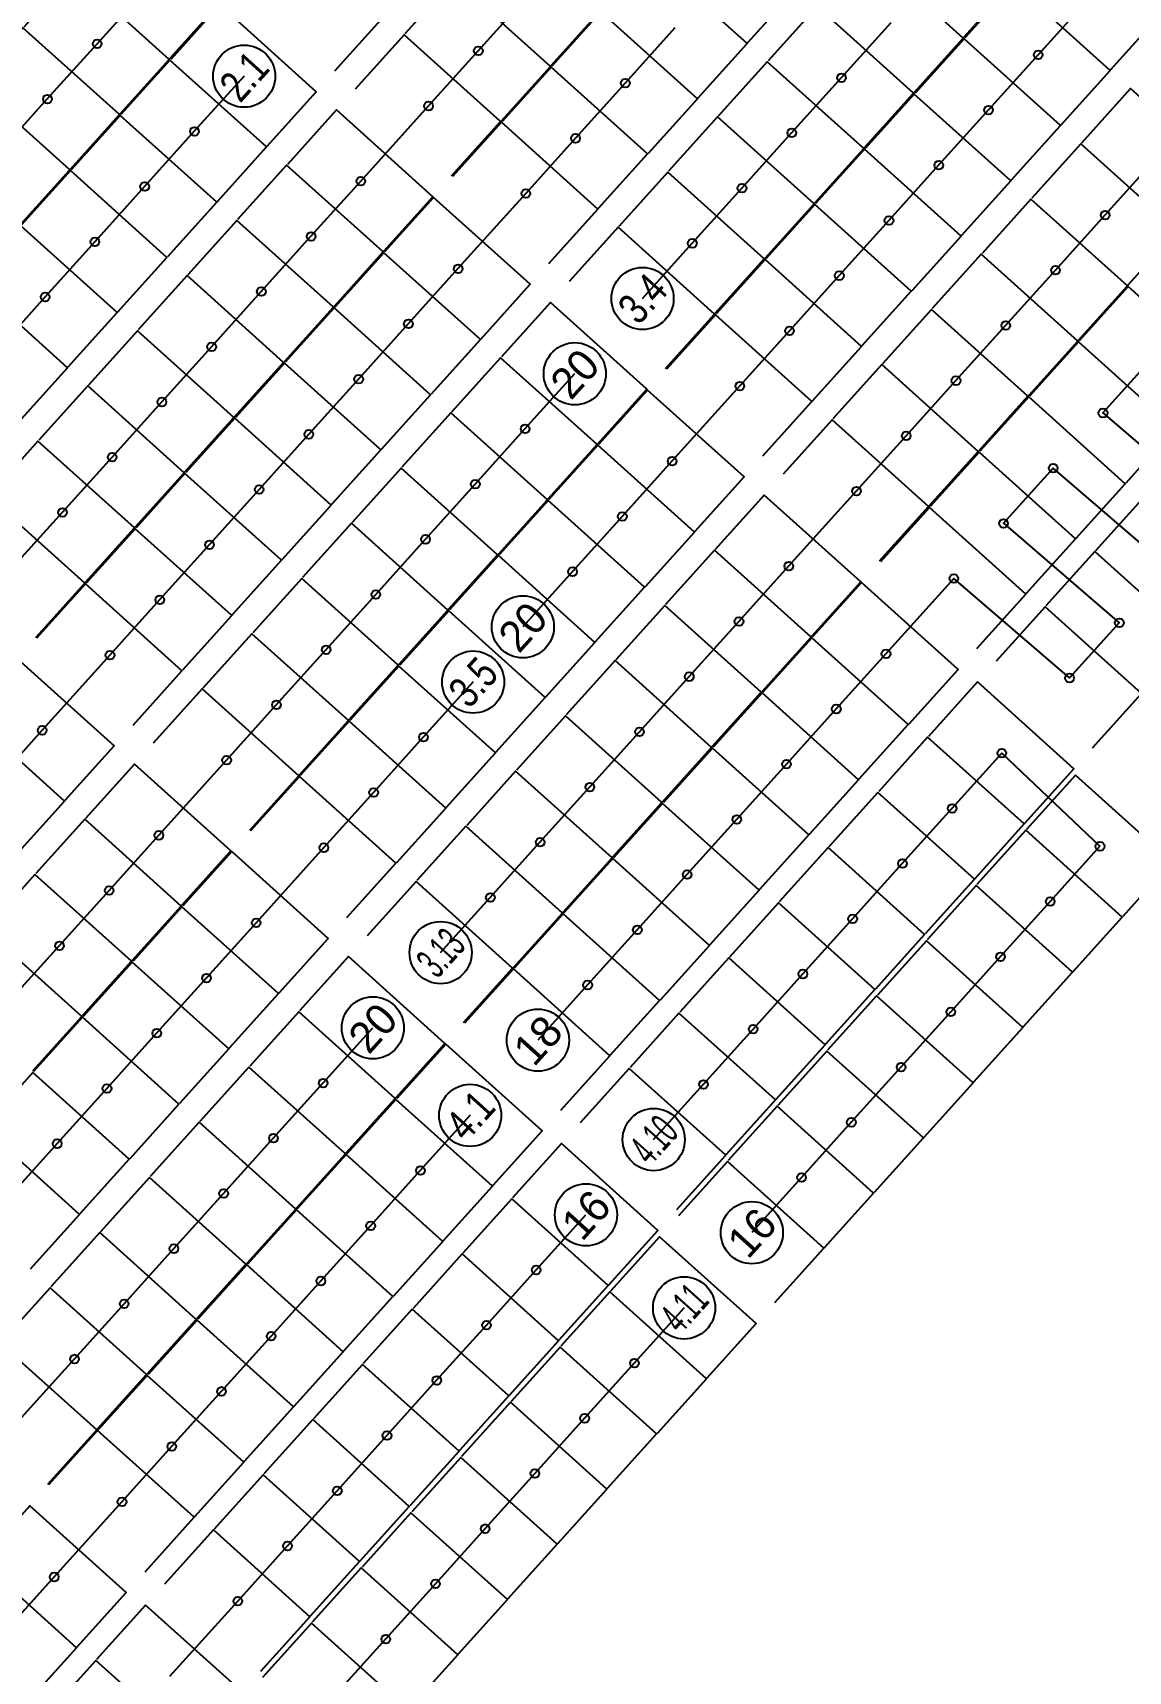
# Model space of a CAD drawing. Header units: millimetres. Extents: x 100467534408 to 100467536215, y 22466358354 to 22466358689.
# Drawn here: x 100467535244.49 to 100467535263.95, y 22466358507.89 to 22466358536.99 of the extents above; entities that cross this region are included whole.
import ezdxf
from ezdxf.enums import TextEntityAlignment as Align

# ---------------------------------------------------------------- set-up
doc = ezdxf.new("R2010")
doc.units = ezdxf.units.MM
doc.header["$LTSCALE"] = 25.4
doc.layers.add('component', color=7, linetype='CONTINUOUS', true_color=0xffffff)
doc.layers.add('strings', color=7, linetype='CONTINUOUS', true_color=0xffffff)
doc.layers.add('Default', color=7, linetype='CONTINUOUS')

# ---------------------------------------------------------------- blocks, each defined once
blk = doc.blocks.new('component')
at = {"layer": 'component', "color": 253, "true_color": 0xa5a5a5}
for points in [[(95.4307, 26.9572), (97.1098, 28.8209), (93.8029, 31.7964), (92.1238, 29.933)], [(102.841, 27.142), (104.52, 29.0057), (101.2131, 31.9812), (99.5341, 30.1175)], [(75.6177, 26.4104), (77.2969, 28.2741), (73.9898, 31.2496), (72.3108, 29.386)], [(88.6862, 26.1735), (90.3652, 28.037), (87.0583, 31.0125), (85.3793, 29.149)], [(81.2759, 25.9888), (82.9549, 27.8522), (79.6481, 30.8277), (77.969, 28.9643)], [(107.8805, 26.0338), (109.5597, 27.8974), (106.2528, 30.873), (104.5736, 29.0093)], [(93.7258, 25.0651), (95.4049, 26.9288), (92.098, 29.9043), (90.4188, 28.0406)], [(101.1361, 25.2499), (102.8152, 27.1135), (99.5083, 30.089), (97.829, 28.2254)], [(73.9128, 24.5183), (75.5919, 26.382), (72.285, 29.3575), (70.6059, 27.4938)], [(86.9813, 24.2812), (88.6604, 26.1448), (85.3535, 29.1204), (83.6744, 27.2567)], [(106.1756, 24.1417), (107.8549, 26.0051), (104.5478, 28.9806), (102.8687, 27.1172)], [(78.9525, 23.4099), (80.6315, 25.2736), (77.3246, 28.2491), (75.6454, 26.3854)], [(99.4313, 23.3577), (101.1103, 25.2214), (97.8034, 28.1969), (96.1242, 26.3333)], [(92.0208, 23.173), (93.7, 25.0366), (90.3931, 28.0121), (88.7139, 26.1485)], [(72.2079, 22.6262), (73.887, 24.4896), (70.5801, 27.4652), (68.901, 25.6017)], [(85.2764, 22.3891), (86.9555, 24.2527), (83.6486, 27.2282), (81.9693, 25.3646)], [(104.4707, 22.2495), (106.1498, 24.113), (102.8429, 27.0885), (101.1638, 25.2251)], [(77.2474, 21.5178), (78.9267, 23.3814), (75.6198, 26.3569), (73.9405, 24.4933)], [(90.3159, 21.2809), (91.9952, 23.1443), (88.6881, 26.1198), (87.009, 24.2564)], [(97.7262, 21.4656), (99.4054, 23.3291), (96.0986, 26.3046), (94.4193, 24.4411)], [(70.5031, 20.7339), (72.1821, 22.5975), (68.8752, 25.573), (67.196, 23.7094)], [(110.1762, 20.542), (111.8554, 22.4056), (108.5483, 25.3811), (106.8693, 23.5175)], [(102.7659, 20.3572), (104.4449, 22.2209), (101.138, 25.1964), (99.459, 23.3327)], [(75.5426, 19.6256), (77.2218, 21.4893), (73.9147, 24.4648), (72.2357, 22.6012)], [(82.9528, 19.8104), (84.6321, 21.6741), (81.3252, 24.6496), (79.6459, 22.7859)], [(88.6111, 19.3885), (90.2901, 21.2522), (86.9832, 24.2277), (85.3042, 22.364)], [(96.0213, 19.5733), (97.7006, 21.4369), (94.3935, 24.4125), (92.7144, 22.5488)], [(101.061, 18.4651), (102.7401, 20.3287), (99.4332, 23.3042), (97.7539, 21.4406)], [(108.4713, 18.6498), (110.1503, 20.5135), (106.8434, 23.489), (105.1644, 21.6254)], [(73.8377, 17.7335), (75.5167, 19.597), (72.2099, 22.5725), (70.5308, 20.709)], [(81.248, 17.9183), (82.9272, 19.7817), (79.6201, 22.7573), (77.9411, 20.8938)], [(94.3165, 17.6812), (95.9955, 19.5448), (92.6886, 22.5203), (91.0096, 20.6567)], [(86.2876, 16.8099), (87.9667, 18.6735), (84.6598, 21.649), (82.9807, 19.7854)], [(99.3562, 16.5729), (101.0352, 18.4364), (97.7283, 21.4119), (96.0491, 19.5485)], [(106.7664, 16.7577), (108.4455, 18.6212), (105.1386, 21.5967), (103.4593, 19.7332)], [(79.5431, 16.0262), (81.2222, 17.8896), (77.9153, 20.8651), (76.2362, 19.0017)], [(72.1328, 15.8412), (73.8119, 17.7048), (70.505, 20.6804), (68.8259, 18.8167)], [(92.6116, 15.789), (94.2907, 17.6527), (90.9838, 20.6282), (89.3047, 18.7646)], [(84.5828, 14.9177), (86.2618, 16.7814), (82.9549, 19.7569), (81.2757, 17.8933)], [(105.0616, 14.8656), (106.7406, 16.729), (103.4337, 19.7046), (101.7545, 17.8411)], [(97.6511, 14.6808), (99.3303, 16.5443), (96.0233, 19.5198), (94.3442, 17.6563)], [(70.428, 13.9491), (72.107, 15.8127), (68.8001, 18.7882), (67.1209, 16.9246)], [(77.8382, 14.1338), (79.5173, 15.9975), (76.2104, 18.973), (74.5313, 17.1093)], [(110.101, 13.7572), (111.7801, 15.6208), (108.4732, 18.5963), (106.7942, 16.7327)], [(90.2882, 13.2104), (91.9672, 15.0738), (88.6604, 18.0494), (86.9811, 16.1859)], [(82.8777, 13.0256), (84.557, 14.8891), (81.2501, 17.8646), (79.5708, 16.0011)], [(95.9462, 12.7885), (97.6255, 14.6521), (94.3184, 17.6277), (92.6393, 15.764)], [(103.3565, 12.9733), (105.0358, 14.8369), (101.7287, 17.8124), (100.0496, 15.9488)], [(76.1334, 12.2417), (77.8124, 14.1053), (74.5055, 17.0809), (72.8263, 15.2172)], [(108.3962, 11.865), (110.0752, 13.7285), (106.7684, 16.704), (105.0893, 14.8406)], [(81.1729, 11.1335), (82.8521, 12.9969), (79.545, 15.9725), (77.866, 14.109)], [(88.5831, 11.3182), (90.2624, 13.1817), (86.9555, 16.1572), (85.2762, 14.2938)], [(101.6516, 11.0811), (103.3309, 12.9448), (100.0238, 15.9203), (98.3447, 14.0566)], [(74.4285, 10.3496), (76.1076, 12.213), (72.8007, 15.1885), (71.1214, 13.3251)], [(93.6228, 10.2098), (95.3019, 12.0735), (91.995, 15.049), (90.3159, 13.1854)], [(106.6913, 9.9729), (108.3704, 11.8364), (105.0635, 14.8119), (103.3842, 12.9484)], [(79.468, 9.2412), (81.1471, 11.1048), (77.8402, 14.0803), (76.1611, 12.2167)], [(86.8783, 9.4259), (88.5575, 11.2896), (85.2504, 14.2651), (83.5714, 12.4014)], [(99.9468, 9.189), (101.6258, 11.0525), (98.3189, 14.0282), (96.6399, 12.1645)], [(72.7234, 8.4574), (74.4027, 10.3209), (71.0956, 13.2964), (69.4166, 11.433)], [(91.9179, 8.3177), (93.597, 10.1812), (90.2901, 13.1567), (88.6109, 11.2932)], [(104.9865, 8.0806), (106.6655, 9.9442), (103.3586, 12.9198), (101.6794, 11.0561)], [(85.1734, 7.5338), (86.8525, 9.3974), (83.5456, 12.373), (81.8665, 10.5093)], [(77.7631, 7.349), (79.4422, 9.2127), (76.1353, 12.1882), (74.4562, 10.3245)], [(71.0186, 6.5651), (72.6978, 8.4288), (69.3908, 11.4043), (67.7117, 9.5406)], [(90.2131, 6.4256), (91.8921, 8.289), (88.5853, 11.2645), (86.906, 9.4011)], [(97.6234, 6.6103), (99.3024, 8.4738), (95.9955, 11.4493), (94.3165, 9.5859)], [(110.6618, 6.5645), (112.3408, 8.4282), (109.0339, 11.4037), (107.3547, 9.54)], [(103.2814, 6.1885), (104.9606, 8.0521), (101.6536, 11.0276), (99.9745, 9.164)], [(76.0583, 5.4569), (77.7373, 7.3203), (74.4304, 10.2959), (72.7512, 8.4324)], [(83.4685, 5.6417), (85.1476, 7.5051), (81.8407, 10.4808), (80.1617, 8.6172)], [(95.9185, 4.718), (97.5976, 6.5817), (94.2907, 9.5572), (92.6114, 7.6935)], [(88.508, 4.5333), (90.1873, 6.3969), (86.8802, 9.3724), (85.2011, 7.5088)], [(108.9567, 4.6724), (110.636, 6.5358), (107.3291, 9.5115), (105.6498, 7.6479)], [(81.7637, 3.7495), (83.4427, 5.613), (80.1358, 8.5885), (78.4566, 6.7251)], [(100.958, 3.6098), (102.637, 5.4734), (99.3302, 8.4488), (97.6511, 6.5853)], [(74.3532, 3.5648), (76.0325, 5.4282), (72.7256, 8.4037), (71.0463, 6.5401)], [(86.8032, 2.6411), (88.4824, 4.5048), (85.1753, 7.4803), (83.4963, 5.6166)], [(94.2134, 2.8259), (95.8927, 4.6895), (92.5858, 7.6651), (90.9065, 5.8014)], [(107.2519, 2.7802), (108.9311, 4.6437), (105.624, 7.6192), (103.945, 5.7558)], [(80.0586, 1.8572), (81.7379, 3.7209), (78.431, 6.6964), (76.7517, 4.8327)], [(99.2531, 1.7177), (100.9322, 3.5811), (97.6253, 6.5566), (95.9462, 4.6932)], [(72.0298, 0.9859), (73.7091, 2.8496), (70.402, 5.8251), (68.7229, 3.9614)], [(92.5086, 0.9338), (94.1878, 2.7974), (90.8807, 5.7729), (89.2017, 3.9093)], [(85.0983, 0.749), (86.7774, 2.6124), (83.4705, 5.5882), (81.7914, 3.7245)], [(78.3538, -0.0349), (80.033, 1.8287), (76.7259, 4.8042), (75.0469, 2.9406)], [(97.5483, -0.1747), (99.2273, 1.689), (95.9204, 4.6645), (94.2412, 2.8009)], [(104.9284, 0.2014), (106.6075, 2.065), (103.3006, 5.0406), (101.6215, 3.1769)], [(70.3249, -0.9062), (72.004, 0.9574), (68.6971, 3.933), (67.018, 2.0693)], [(83.3934, -1.1431), (85.0725, 0.7203), (81.7656, 3.6958), (80.0865, 1.8324)], [(90.8037, -0.9584), (92.4828, 0.9051), (89.1759, 3.8806), (87.4968, 2.0171)], [(103.2236, -1.6907), (104.9026, 0.1729), (101.5957, 3.1484), (99.9165, 1.2848)], [(95.8434, -2.0668), (97.5225, -0.2031), (94.2156, 2.7724), (92.5363, 0.9087)], [(76.0303, -2.6136), (77.7094, -0.7499), (74.4025, 2.2256), (72.7234, 0.3619)], [(81.6886, -3.0355), (83.3676, -1.1718), (80.0607, 1.8037), (78.3815, -0.0599)], [(89.0989, -2.8507), (90.7779, -0.9871), (87.471, 1.9885), (85.792, 0.1248)], [(108.2933, -2.9903), (109.9725, -1.1269), (106.6654, 1.8486), (104.9864, -0.0148)], [(101.5187, -3.5829), (103.1978, -1.7192), (99.8909, 1.2563), (98.2116, -0.6073)], [(94.1383, -3.9589), (95.8176, -2.0955), (92.5105, 0.8803), (90.8314, -0.9834)], [(74.3255, -4.5057), (76.0045, -2.6423), (72.6976, 0.3333), (71.0186, -1.5302)], [(87.394, -4.7428), (89.073, -2.8792), (85.7661, 0.0963), (84.0869, -1.7673)], [(106.5884, -4.8827), (108.2675, -3.019), (104.9606, -0.0435), (103.2815, -1.9071)], [(79.365, -5.6141), (81.0442, -3.7505), (77.7373, -0.775), (76.0581, -2.6386)], [(92.4335, -5.851), (94.1127, -3.9876), (90.8056, -1.0121), (89.1266, -2.8755)], [(99.8137, -5.475), (101.4929, -3.6115), (98.1858, -0.636), (96.5068, -2.4995)], [(72.6206, -6.398), (74.2997, -4.5344), (70.9928, -1.5589), (69.3135, -3.4225)], [(85.6889, -6.635), (87.3682, -4.7715), (84.0613, -1.7958), (82.382, -3.6594)], [(104.8835, -6.7748), (106.5626, -4.9112), (103.2557, -1.9356), (101.5767, -3.7993)], [(77.6601, -7.5062), (79.3394, -5.6426), (76.0323, -2.6671), (74.3532, -4.5307)], [(98.1088, -7.3673), (99.788, -5.5037), (96.481, -2.5281), (94.8019, -4.3918)], [(90.7286, -7.7434), (92.4077, -5.8797), (89.1008, -2.9042), (87.4217, -4.7678)], [(70.9156, -8.2902), (72.5948, -6.4265), (69.2879, -3.451), (67.6087, -5.3146)], [(103.1787, -8.6669), (104.8577, -6.8033), (101.5508, -3.8278), (99.8716, -5.6914)], [(83.3655, -9.2136), (85.0448, -7.3502), (81.7377, -4.3746), (80.0586, -6.2381)], [(96.4039, -9.2594), (98.083, -7.3958), (94.7761, -4.4203), (93.097, -6.2839)], [(75.9552, -9.3984), (77.6343, -7.5349), (74.3274, -4.5594), (72.6483, -6.4229)], [(89.0237, -9.6355), (90.7028, -7.7719), (87.3959, -4.7963), (85.7168, -6.66)], [(101.4738, -10.5591), (103.1529, -8.6956), (99.846, -5.7201), (98.1667, -7.5835)], [(74.2504, -11.2907), (75.9294, -9.4271), (72.6225, -6.4515), (70.9435, -8.3152)], [(81.6607, -11.1059), (83.3397, -9.2423), (80.0328, -6.2668), (78.3538, -8.1304)], [(94.6991, -11.1516), (96.3781, -9.2879), (93.0712, -6.3124), (91.3922, -8.1761)], [(86.7003, -12.2142), (88.3794, -10.3505), (85.0725, -7.375), (83.3932, -9.2386)], [(99.7688, -12.4514), (101.448, -10.5877), (98.1409, -7.6122), (96.4619, -9.4759)], [(72.5455, -13.1828), (74.2246, -11.3192), (70.9177, -8.3437), (69.2384, -10.2073)], [(79.9558, -12.9981), (81.6348, -11.1344), (78.328, -8.1589), (76.6489, -10.0225)], [(92.9942, -13.0437), (94.6733, -11.1803), (91.3664, -8.2047), (89.6871, -10.0682)], [(84.9953, -14.1063), (86.6745, -12.2428), (83.3676, -9.2673), (81.6884, -11.1308)], [(98.0639, -14.3435), (99.7431, -12.4799), (96.4361, -9.5043), (94.757, -11.368)], [(78.2509, -14.8902), (79.93, -13.0266), (76.6231, -10.0512), (74.9438, -11.9147)], [(70.8405, -15.075), (72.5197, -13.2115), (69.2126, -10.236), (67.5336, -12.0994)], [(83.2904, -15.9986), (84.9697, -14.135), (81.6626, -11.1594), (79.9835, -13.0231)], [(90.6706, -15.6226), (92.3498, -13.7589), (89.043, -10.7834), (87.3637, -12.647)], [(96.359, -16.2356), (98.0381, -14.372), (94.7312, -11.3965), (93.0521, -13.2601)], [(76.5459, -16.7823), (78.2251, -14.9189), (74.9182, -11.9434), (73.239, -13.8068)], [(88.9657, -17.5147), (90.645, -15.651), (87.3379, -12.6755), (85.6588, -14.5392)], [(81.5855, -17.8907), (83.2646, -16.0271), (79.9577, -13.0516), (78.2787, -14.9152)], [(74.841, -18.6747), (76.5203, -16.811), (73.2132, -13.8355), (71.5341, -15.6991)], [(94.0356, -18.8143), (95.7147, -16.9508), (92.4078, -13.9753), (90.7285, -15.8388)], [(87.2609, -19.4068), (88.9399, -17.5432), (85.633, -14.5676), (83.954, -16.4313)], [(79.8807, -19.7829), (81.5597, -17.9194), (78.2529, -14.9437), (76.5736, -16.8073)], [(73.1361, -20.5668), (74.8152, -18.7031), (71.5083, -15.7276), (69.8292, -17.5913)], [(92.3308, -20.7066), (94.0098, -18.843), (90.7029, -15.8675), (89.0237, -17.7311)], [(78.1758, -21.675), (79.8549, -19.8115), (76.548, -16.836), (74.8687, -18.6995)], [(85.556, -21.2989), (87.2351, -19.4355), (83.9282, -16.46), (82.2489, -18.3234)], [(71.4313, -22.4589), (73.1103, -20.5955), (69.8034, -17.6199), (68.1244, -19.4834)], [(90.6257, -22.5988), (92.3049, -20.7351), (88.9979, -17.7596), (87.3188, -19.6232)], [(83.8511, -23.1913), (85.5302, -21.3276), (82.2233, -18.3521), (80.5441, -20.2157)], [(76.4708, -23.5673), (78.15, -21.7037), (74.8429, -18.7282), (73.1639, -20.5918)], [(88.9208, -24.4909), (90.5999, -22.6272), (87.293, -19.6517), (85.6139, -21.5154)], [(74.7659, -25.4595), (76.445, -23.5958), (73.1381, -20.6203), (71.459, -22.4839)], [(82.1461, -25.0834), (83.8253, -23.2198), (80.5182, -20.2442), (78.8392, -22.1079)], [(87.216, -26.383), (88.895, -24.5196), (85.5881, -21.544), (83.9091, -23.4075)], [(80.4412, -26.9755), (82.1205, -25.1121), (78.8134, -22.1364), (77.1343, -24)], [(72.4425, -28.0381), (74.1215, -26.1747), (70.8146, -23.1991), (69.1356, -25.0626)], [(85.5111, -28.2753), (87.1902, -26.4117), (83.8833, -23.4362), (82.204, -25.2998)], [(78.7364, -28.8677), (80.4154, -27.0042), (77.1085, -24.0287), (75.4295, -25.8921)], [(70.7376, -29.9302), (72.4167, -28.0668), (69.1098, -25.0913), (67.4305, -26.9547)], [(83.8061, -30.1675), (85.4853, -28.3038), (82.1784, -25.3283), (80.4992, -27.1919)], [(76.4129, -31.4465), (78.092, -29.5829), (74.7851, -26.6073), (73.1059, -28.471)], [(82.1012, -32.0596), (83.7804, -30.1961), (80.4734, -27.2206), (78.7943, -29.0841)], [(74.7079, -33.3386), (76.3871, -31.475), (73.0802, -28.4995), (71.401, -30.3631)]]:
    blk.add_lwpolyline(points, close=True, dxfattribs=at)
blk = doc.blocks.new('left-string')
at = {"layer": 'Default', "color": 132, "true_color": 0x0fc6c2}
for centre in [(73.1235, 26.9157), (71.4186, 25.0234)]:
    blk.add_circle(centre, 0.15, dxfattribs=at)
at = {"layer": 'Default', "color": 200, "true_color": 0xb62bf7}
for centre in [(86.192, 26.6785), (91.2316, 25.5703), (84.4871, 24.7864), (76.4582, 23.9151), (89.5266, 23.6781), (74.7532, 22.023), (82.1636, 22.2077), (87.8218, 21.7859), (73.0484, 20.1308), (80.4587, 20.3155), (85.4984, 19.2072), (78.7538, 18.4234), (71.3435, 18.2385), (83.7935, 17.3151), (77.0489, 16.5312), (82.0885, 15.4229), (75.3441, 14.639), (80.3835, 13.5307), (73.6392, 12.7468), (78.6787, 11.6385), (71.9341, 10.8547), (76.9738, 9.7464), (75.269, 7.8541), (73.564, 5.962), (71.2405, 3.3833)]:
    blk.add_circle(centre, 0.15, dxfattribs=at)
at = {"layer": 'Default', "color": 30, "true_color": 0xec6f1a}
for centre in [(105.3863, 26.5389), (98.642, 25.7551), (103.6814, 24.6468), (96.937, 23.8629), (101.9766, 22.7545), (95.232, 21.9706), (100.2717, 20.8624), (107.682, 21.0472), (93.5272, 20.0785), (98.5669, 18.9702), (105.9771, 19.155), (104.2723, 17.2628), (96.8618, 17.0781), (95.1569, 15.1858), (102.5672, 15.3706), (107.6069, 14.2623), (87.7939, 13.7155), (100.8623, 13.4785), (92.8335, 12.6072), (105.902, 12.3702), (86.089, 11.8233), (99.1575, 11.5863), (91.1286, 10.715), (104.1972, 10.4779), (84.3841, 9.9311), (96.8341, 9.0076), (89.4238, 8.8228), (102.4921, 8.5858), (82.6792, 8.039), (95.1292, 7.1154), (108.1675, 7.0697), (80.9744, 6.1468), (100.1687, 6.007), (93.4242, 5.2232), (106.4626, 5.1775), (79.2694, 4.2545), (98.4638, 4.1149), (91.7193, 3.3311), (84.309, 3.1463), (77.5645, 2.3624), (96.759, 2.2227), (82.6041, 1.2541), (90.0144, 1.4389), (95.0541, 0.3306), (75.2411, -0.2162), (80.8993, -0.6381), (88.3096, -0.4534), (93.349, -1.5616), (73.5362, -2.1085), (86.6047, -2.3455), (78.5758, -3.2168), (91.6442, -3.4538), (71.8313, -4.0007), (76.8708, -5.1089), (89.9393, -5.346), (75.1659, -7.0011), (73.4611, -8.8934), (80.8714, -8.7086), (71.7562, -10.7855), (79.1665, -10.6007), (77.4616, -12.493), (75.7567, -14.3851), (74.0517, -16.2773), (72.3468, -18.1694)]:
    blk.add_circle(centre, 0.15, dxfattribs=at)
at = {"layer": 'Default', "color": 180, "true_color": 0x5531eb}
for centre in [(104.1392, 2.5987), (102.4343, 0.7066), (107.504, -0.5931), (100.7294, -1.1855), (105.7991, -2.4853), (99.0244, -3.0777), (104.0943, -4.3775), (97.3195, -4.97), (102.3894, -6.2696), (95.6146, -6.8621), (100.6845, -8.1618), (93.9098, -8.7542), (98.9794, -10.054), (84.2061, -11.709), (97.2746, -11.9462), (82.5011, -13.6013), (88.1764, -15.1173), (80.7963, -15.4934), (79.0914, -17.3855), (86.4716, -17.0095), (91.5415, -18.3093), (84.7667, -18.9017), (77.3865, -19.2778), (89.8364, -20.2014), (83.0618, -20.7939), (75.6815, -21.17), (88.1315, -22.0935), (73.9766, -23.0621), (81.3568, -22.6861), (86.4267, -23.9858), (79.6519, -24.5782), (71.6532, -25.6409), (84.7218, -25.878), (77.9471, -26.4704), (83.0168, -27.7701)]:
    blk.add_circle(centre, 0.15, dxfattribs=at)
at = {"layer": 'strings', "color": 132, "true_color": 0x0fc6c2, "flags": 128}
blk.add_lwpolyline([(69.7102, 23.1344), (71.4151, 25.0266), (71.4151, 25.0266), (73.12, 26.9188), (73.12, 26.9188), (74.8248, 28.811)], dxfattribs=at)
at = {"layer": 'strings', "color": 200, "true_color": 0xb62bf7, "flags": 128}
for points in [[(70.2258, 8.9656), (71.9306, 10.8579), (71.9306, 10.8579), (73.6357, 12.75), (73.6357, 12.75), (75.3406, 14.6422), (75.3406, 14.6422), (77.0454, 16.5343), (77.0454, 16.5343), (78.7503, 18.4266), (78.7503, 18.4266), (80.4551, 20.3187), (80.4551, 20.3187), (82.1601, 22.2109), (82.1601, 22.2109), (84.4836, 24.7896), (84.4836, 24.7896), (86.1885, 26.6817), (86.1885, 26.6817), (87.8933, 28.5739)], [(92.933, 27.4656), (91.2281, 25.5735), (91.2281, 25.5735), (89.5231, 23.6813), (89.5231, 23.6813), (87.8182, 21.789), (87.8182, 21.789), (85.4948, 19.2104), (85.4948, 19.2104), (83.79, 17.3183), (83.79, 17.3183), (82.085, 15.426), (82.085, 15.426), (80.38, 13.5339), (80.38, 13.5339), (78.6752, 11.6417), (78.6752, 11.6417), (76.9703, 9.7495), (76.9703, 9.7495), (75.2654, 7.8573), (75.2654, 7.8573), (73.5605, 5.9652), (73.5605, 5.9652), (71.237, 3.3864), (71.237, 3.3864), (69.5321, 1.4943)], [(78.1597, 25.8104), (76.4547, 23.9183), (76.4547, 23.9183), (74.7497, 22.0262), (74.7497, 22.0262), (73.0449, 20.1339), (73.0449, 20.1339), (71.34, 18.2417), (71.34, 18.2417), (69.6351, 16.3496)]]:
    blk.add_lwpolyline(points, dxfattribs=at)
at = {"layer": 'strings', "color": 30, "true_color": 0xec6f1a, "flags": 128}
for points in [[(91.8188, 18.1896), (93.5236, 20.0817), (93.5236, 20.0817), (95.2285, 21.9738), (95.2285, 21.9738), (96.9335, 23.866), (96.9335, 23.866), (98.6384, 25.7583), (98.6384, 25.7583), (100.3433, 27.6504)], [(107.0877, 28.4343), (105.3828, 26.5421), (105.3828, 26.5421), (103.6779, 24.65), (103.6779, 24.65), (101.9731, 22.7577), (101.9731, 22.7577), (100.2682, 20.8656), (100.2682, 20.8656), (98.5633, 18.9734), (98.5633, 18.9734), (96.8583, 17.0812), (96.8583, 17.0812), (95.1534, 15.189), (95.1534, 15.189), (92.83, 12.6104), (92.83, 12.6104), (91.1251, 10.7181), (91.1251, 10.7181), (89.4203, 8.826), (89.4203, 8.826), (87.7152, 6.9338)], [(84.8962, -4.2344), (86.6012, -2.3423), (86.6012, -2.3423), (88.306, -0.4502), (88.306, -0.4502), (90.0109, 1.4421), (90.0109, 1.4421), (91.7158, 3.3343), (91.7158, 3.3343), (93.4207, 5.2264), (93.4207, 5.2264), (95.1257, 7.1185), (95.1257, 7.1185), (96.8305, 9.0108), (96.8305, 9.0108), (99.154, 11.5895), (99.154, 11.5895), (100.8588, 13.4816), (100.8588, 13.4816), (102.5637, 15.3738), (102.5637, 15.3738), (104.2687, 17.266), (104.2687, 17.266), (105.9736, 19.1581), (105.9736, 19.1581), (107.6785, 21.0504), (107.6785, 21.0504), (109.3833, 22.9425)], [(109.3082, 16.1577), (107.6034, 14.2655), (107.6034, 14.2655), (111.5738, 10.8572)], [(109.869, 8.965), (105.8985, 12.3733), (105.8985, 12.3733), (104.1936, 10.4811), (104.1936, 10.4811), (108.164, 7.0729), (108.164, 7.0729), (106.459, 5.1807), (106.459, 5.1807), (102.4886, 8.589), (102.4886, 8.589), (100.1652, 6.0102), (100.1652, 6.0102), (98.4603, 4.1181), (98.4603, 4.1181), (96.7554, 2.2259), (96.7554, 2.2259), (95.0506, 0.3337), (95.0506, 0.3337), (93.3455, -1.5584), (93.3455, -1.5584), (91.6407, -3.4506), (91.6407, -3.4506), (89.9358, -5.3429), (89.9358, -5.3429), (88.2309, -7.235)], [(70.1228, -5.8896), (71.8278, -3.9975), (71.8278, -3.9975), (73.5327, -2.1053), (73.5327, -2.1053), (75.2375, -0.2131), (75.2375, -0.2131), (77.5609, 2.3656), (77.5609, 2.3656), (79.2659, 4.2577), (79.2659, 4.2577), (80.9709, 6.15), (80.9709, 6.15), (82.6757, 8.0422), (82.6757, 8.0422), (84.3806, 9.9343), (84.3806, 9.9343), (86.0855, 11.8264), (86.0855, 11.8264), (87.7904, 13.7187), (87.7904, 13.7187), (89.4954, 15.6108)], [(86.0103, 5.0416), (84.3055, 3.1495), (84.3055, 3.1495), (82.6006, 1.2573), (82.6006, 1.2573), (80.8958, -0.6349), (80.8958, -0.6349), (78.5722, -3.2136), (78.5722, -3.2136), (76.8673, -5.1057), (76.8673, -5.1057), (75.1624, -6.998), (75.1624, -6.998), (73.4576, -8.8902), (73.4576, -8.8902), (71.7527, -10.7823), (71.7527, -10.7823), (70.0476, -12.6745)], [(61.4954, -30.206), (63.2003, -28.3137), (63.2003, -28.3137), (64.9051, -26.4215), (64.9051, -26.4215), (66.61, -24.5294), (66.61, -24.5294), (68.3149, -22.6371), (68.3149, -22.6371), (70.6385, -20.0585), (70.6385, -20.0585), (72.3433, -18.1663), (72.3433, -18.1663), (74.0482, -16.2741), (74.0482, -16.2741), (75.7531, -14.3819), (75.7531, -14.3819), (77.4581, -12.4898), (77.4581, -12.4898), (79.163, -10.5976), (79.163, -10.5976), (80.8678, -8.7054), (80.8678, -8.7054), (82.5727, -6.8132)]]:
    blk.add_lwpolyline(points, dxfattribs=at)
at = {"layer": 'strings', "color": 180, "true_color": 0x5531eb, "flags": 128}
for points in [[(92.2014, -10.6433), (93.9062, -8.7511), (93.9062, -8.7511), (95.6111, -6.8589), (95.6111, -6.8589), (97.316, -4.9668), (97.316, -4.9668), (99.0208, -3.0746), (99.0208, -3.0746), (100.7259, -1.1823), (100.7259, -1.1823), (102.4308, 0.7098), (102.4308, 0.7098), (104.1356, 2.6019), (104.1356, 2.6019), (107.5005, -0.5899), (107.5005, -0.5899), (105.7956, -2.4821), (105.7956, -2.4821), (104.0907, -4.3743), (104.0907, -4.3743), (102.3859, -6.2664), (102.3859, -6.2664), (100.681, -8.1586), (100.681, -8.1586), (98.9759, -10.0509), (98.9759, -10.0509), (97.2711, -11.943), (97.2711, -11.943), (95.5662, -13.8351)], [(85.9075, -9.8136), (84.2026, -11.7059), (84.2026, -11.7059), (82.4976, -13.5981), (82.4976, -13.5981), (80.7927, -15.4902), (80.7927, -15.4902), (79.0879, -17.3824), (79.0879, -17.3824), (77.383, -19.2746), (77.383, -19.2746), (75.6779, -21.1668), (75.6779, -21.1668), (73.9731, -23.0589), (73.9731, -23.0589), (71.6497, -25.6377), (71.6497, -25.6377), (69.9448, -27.5298), (69.9448, -27.5298), (68.2398, -29.4221)], [(75.6201, -29.046), (77.9435, -26.4672), (77.9435, -26.4672), (79.6484, -24.575), (79.6484, -24.575), (81.3533, -22.6829), (81.3533, -22.6829), (83.0583, -20.7908), (83.0583, -20.7908), (84.7632, -18.8985), (84.7632, -18.8985), (86.4681, -17.0063), (86.4681, -17.0063), (88.1729, -15.1142), (88.1729, -15.1142), (89.8779, -13.222)], [(93.2428, -16.4139), (91.5379, -18.3061), (91.5379, -18.3061), (89.8329, -20.1982), (89.8329, -20.1982), (88.128, -22.0904), (88.128, -22.0904), (86.4232, -23.9826), (86.4232, -23.9826), (84.7183, -25.8748), (84.7183, -25.8748), (83.0133, -27.7669), (83.0133, -27.7669), (81.3084, -29.6592)]]:
    blk.add_lwpolyline(points, dxfattribs=at)
at = {"layer": 'strings', "color": 200, "true_color": 0xb62bf7}
blk.add_circle((78.1632, 25.8072), 1.0661, dxfattribs=at)
at = {"layer": 'strings', "color": 30, "true_color": 0xec6f1a}
for centre in [(91.8223, 18.1864), (89.4989, 15.6076), (87.7187, 6.9306), (86.0139, 5.0385), (84.8997, -4.2376), (82.5762, -6.8164), (88.2345, -7.2382)]:
    blk.add_circle(centre, 1.0661, dxfattribs=at)
at = {"layer": 'strings', "color": 180, "true_color": 0x5531eb}
for centre in [(85.911, -9.8168), (92.2049, -10.6465), (89.8814, -13.2252), (95.5697, -13.8383), (93.2463, -16.4171)]:
    blk.add_circle(centre, 1.0661, dxfattribs=at)
at = {"layer": 'strings', "color": 200, "true_color": 0xb62bf7, "width": 0.8}
blk.add_text('2.1', height=1.06613, rotation=47.87436, dxfattribs=at).set_placement((78.1632, 25.8072), align=Align.MIDDLE_CENTER)
at = {"layer": 'strings', "color": 30, "true_color": 0xec6f1a}
for s, rotation, width, p in [('3.4', 47.89493, 0.8, (91.8223, 18.1864)), ('3.5', 47.89169, 0.8, (86.0139, 5.0385)), ('3.13', 47.87435, 0.55, (84.8997, -4.2376))]:
    blk.add_text(s, height=1.06613, rotation=rotation, dxfattribs=dict(at, width=width)).set_placement(p, align=Align.MIDDLE_CENTER)
for s, rotation, p in [('20', 47.88845, (89.4989, 15.6076)), ('20', 47.89159, (87.7187, 6.9306)), ('20', 47.8714, (82.5762, -6.8164)), ('18', 47.89464, (88.2345, -7.2382))]:
    blk.add_text(s, height=1.06613, rotation=rotation, dxfattribs=at).set_placement(p, align=Align.MIDDLE_CENTER)
at = {"layer": 'strings', "color": 180, "true_color": 0x5531eb}
for s, rotation, width, p in [('4.1', 47.89171, 0.8, (85.911, -9.8168)), ('4.10', 47.88845, 0.55, (92.2049, -10.6465)), ('4.11', 47.88865, 0.55, (93.2463, -16.4171))]:
    blk.add_text(s, height=1.06613, rotation=rotation, dxfattribs=dict(at, width=width)).set_placement(p, align=Align.MIDDLE_CENTER)
for rotation, p in [(47.89158, (89.8814, -13.2252)), (47.87759, (95.5697, -13.8383))]:
    blk.add_text('16', height=1.06613, rotation=rotation, dxfattribs=at).set_placement(p, align=Align.MIDDLE_CENTER)

msp = doc.modelspace()

# ---------------------------------------------------------------- block references
at = {"layer": 'Default', "xscale": 0.518244063130006, "yscale": 0.518244063130006, "zscale": 0.518244063130006}
for name in ['component', 'left-string']:
    msp.add_blockref(name, (100467535207.7345, 22466358522.84876), dxfattribs=at)

doc.saveas('drawing.dxf')
